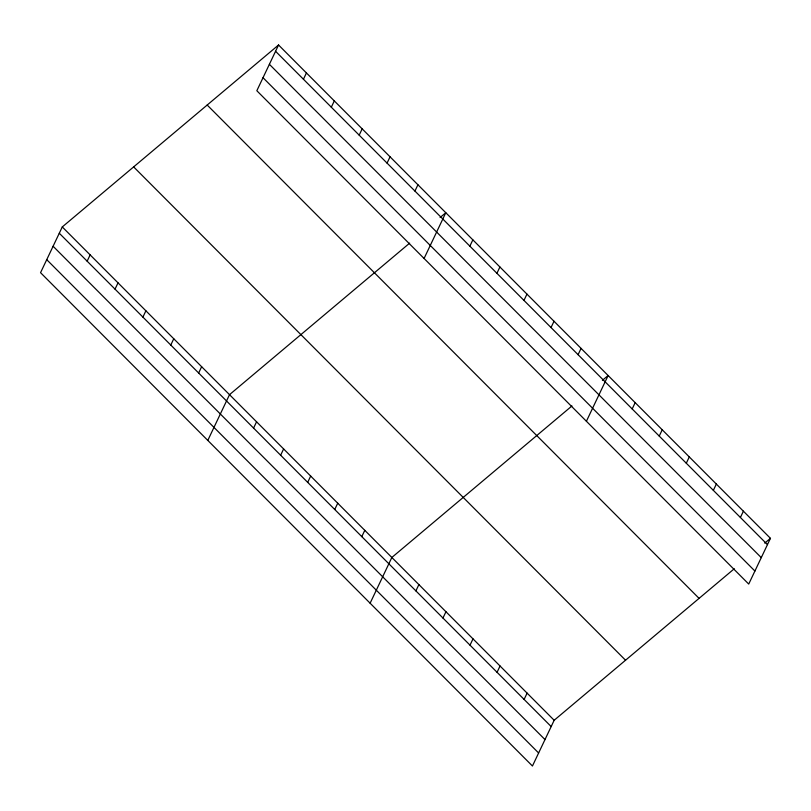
<?xml version="1.0" encoding="UTF-8"?>
<svg xmlns="http://www.w3.org/2000/svg" width="811" height="811" viewBox="0 0 811 811"><rect width="100%" height="100%" fill="white"/><g stroke="black" fill="none" stroke-linecap="round" stroke-linejoin="round"><path stroke-width="1.22" d="M278.558 44.99L256.834 90.731L748.725 584.062L770.45 538.322L278.558 44.99L62.275 226.938L40.55 272.678L532.442 766.01L554.166 720.269L734.29 568.744M87.152 261.193L90.143 254.897M115.03 289.142L118.021 282.846M142.908 317.101L145.889 310.806M170.776 345.05L173.767 338.755M303.436 79.245L306.426 72.949M198.654 373.009L201.645 366.714M331.314 107.194L334.304 100.899M207.798 440.414L229.513 394.673L409.636 243.148M359.192 135.153L362.172 128.858M253.579 428.096L256.57 421.801M387.06 163.112L390.05 156.817M280.636 455.235L283.627 448.939M414.938 191.061L417.929 184.766M307.693 482.363L310.674 476.067M424.082 258.466L445.797 212.725L440.089 217.53M334.74 509.501L337.731 503.205M469.863 246.149L472.854 239.853M361.797 536.629L364.788 530.333M496.92 273.287L499.911 266.991M370.12 603.212L391.845 557.471L571.958 405.946M523.977 300.415L526.957 294.119M415.901 590.895L418.892 584.599M551.024 327.553L554.014 321.257M442.958 618.033L445.949 611.737M578.081 354.681L581.071 348.385M470.015 645.161L473.006 638.865M586.404 421.264L608.128 375.523L602.411 380.329M497.072 672.299L500.052 666.003M632.185 408.947L635.175 402.651M524.119 699.427L527.109 693.131M659.242 436.085L662.232 429.789M686.299 463.213L689.289 456.917M713.356 490.351L716.346 484.055M740.402 517.479L743.393 511.183M764.743 543.127L770.45 538.322M275.568 51.286L767.459 544.617M269.384 64.302L761.276 557.633M263.017 77.714L754.909 571.045M207.18 105.035L699.072 598.366M133.643 166.894L625.545 660.225M62.275 226.938L554.166 720.269M59.284 233.233L551.176 726.565M53.1 246.25L544.992 739.581M46.734 259.662L538.626 752.993"/></g></svg>
